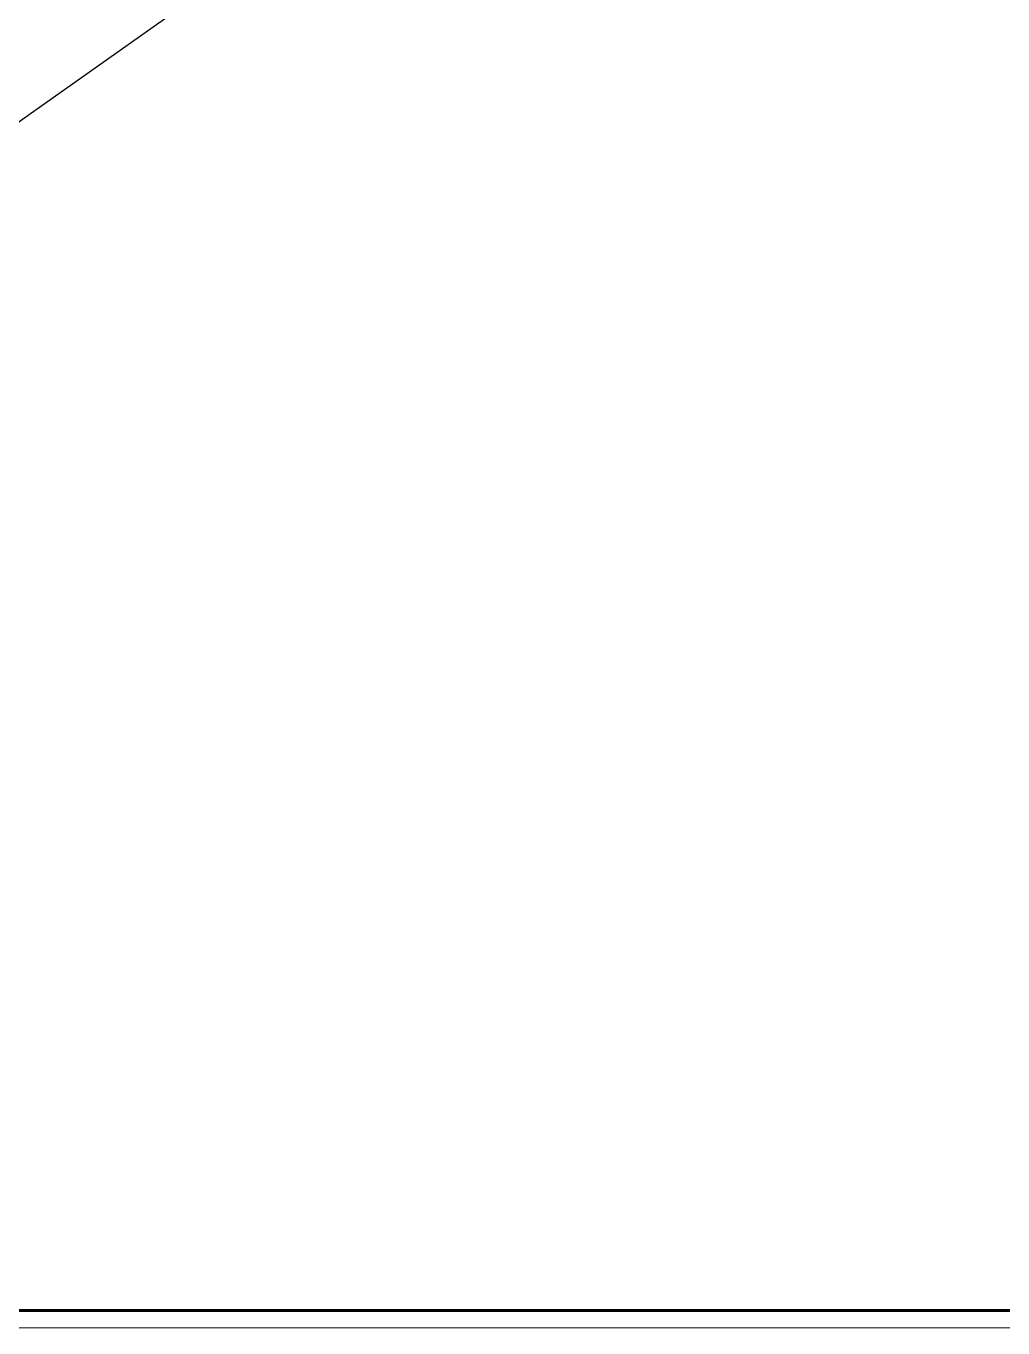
# Model space of a CAD drawing. Header units: millimetres. Extents: x 19378 to 572383, y -1120116 to -527168.
# Drawn here: x 286283 to 290759, y -560227 to -554261 of the extents above; entities that cross this region are included whole.
import ezdxf
from ezdxf.enums import TextEntityAlignment as Align

# ---------------------------------------------------------------- set-up
doc = ezdxf.new("R2010")
doc.units = ezdxf.units.MM
doc.header["$MEASUREMENT"] = 0
doc.layers.get('Defpoints').update_dxf_attribs({"color": 1})
doc.layers.add('KCS_Plotter', color=11, linetype='Continuous', plot=False)
doc.layers.add('Khungten_LCDI', color=7, linetype='Continuous')
doc.layers.add('LC Net thay', color=7, linetype='Continuous', lineweight=25)
doc.layers.add('LC Text1', color=3, linetype='Continuous', lineweight=20)
doc.styles.add('Khungten', font='VHAVAN.TTF', dxfattribs={"width": 0.9, "height": 5000})
doc.styles.add('Title', font='VHBLACK.TTF', dxfattribs={"width": 0.8})

# ---------------------------------------------------------------- blocks, each defined once
blk = doc.blocks.new('Nha o can bo nhan vien Trung doan')
at = {"layer": 'Defpoints', "lineweight": 0}
blk.add_lwpolyline([(-1200, -14850), (-1200, 14850), (40800, 14850), (40800, -14850)], close=True, dxfattribs=at)
at = {"layer": 'Khungten_LCDI', "color": 5, "lineweight": 60}
blk.add_lwpolyline([(0, -14650), (0, 14650), (40600, 14650), (40600, -14650)], close=True, dxfattribs=at)
at = {"color": 7, "style": 'Khungten', "width": 0.8}
for tag, p in [('REVISION', (39499, -10746)), ('NGAYHT', (39576, -11636))]:
    blk.add_attdef(tag, text='', height=200, dxfattribs=at).set_placement(p, align=Align.CENTER)
at = {"layer": 'LC Text1', "style": 'Title', "width": 1.485915}
for tag, p, p2 in [('TENBANVE1', (36913, -8886), (40339, -8886)), ('TENBANVE2', (36913, -9562), (40339, -9562))]:
    blk.add_attdef(tag, text='', height=250, dxfattribs=at).set_placement(p, p2, align=Align.FIT)
at = {"layer": 'LC Text1', "style": 'Title', "width": 0.7}
blk.add_attdef('SOBANVE', text='', height=250, dxfattribs=at).set_placement((39562, -13896), align=Align.CENTER)

msp = doc.modelspace()

# ---------------------------------------------------------------- linework, layer by layer
at = {"layer": 'KCS_Plotter', "ltscale": 2}
msp.add_line((295235.6, -548347.2), (278435.6, -560227.2), dxfattribs=at)

# ---------------------------------------------------------------- block references
at = {"layer": 'LC Net thay', "xscale": 0.3999999999995706, "yscale": 0.3999999999995706, "zscale": 0.3999999999995706}
msp.add_blockref('Nha o can bo nhan vien Trung doan', (278915.6, -554287.2), dxfattribs=at)

doc.saveas('drawing.dxf')
